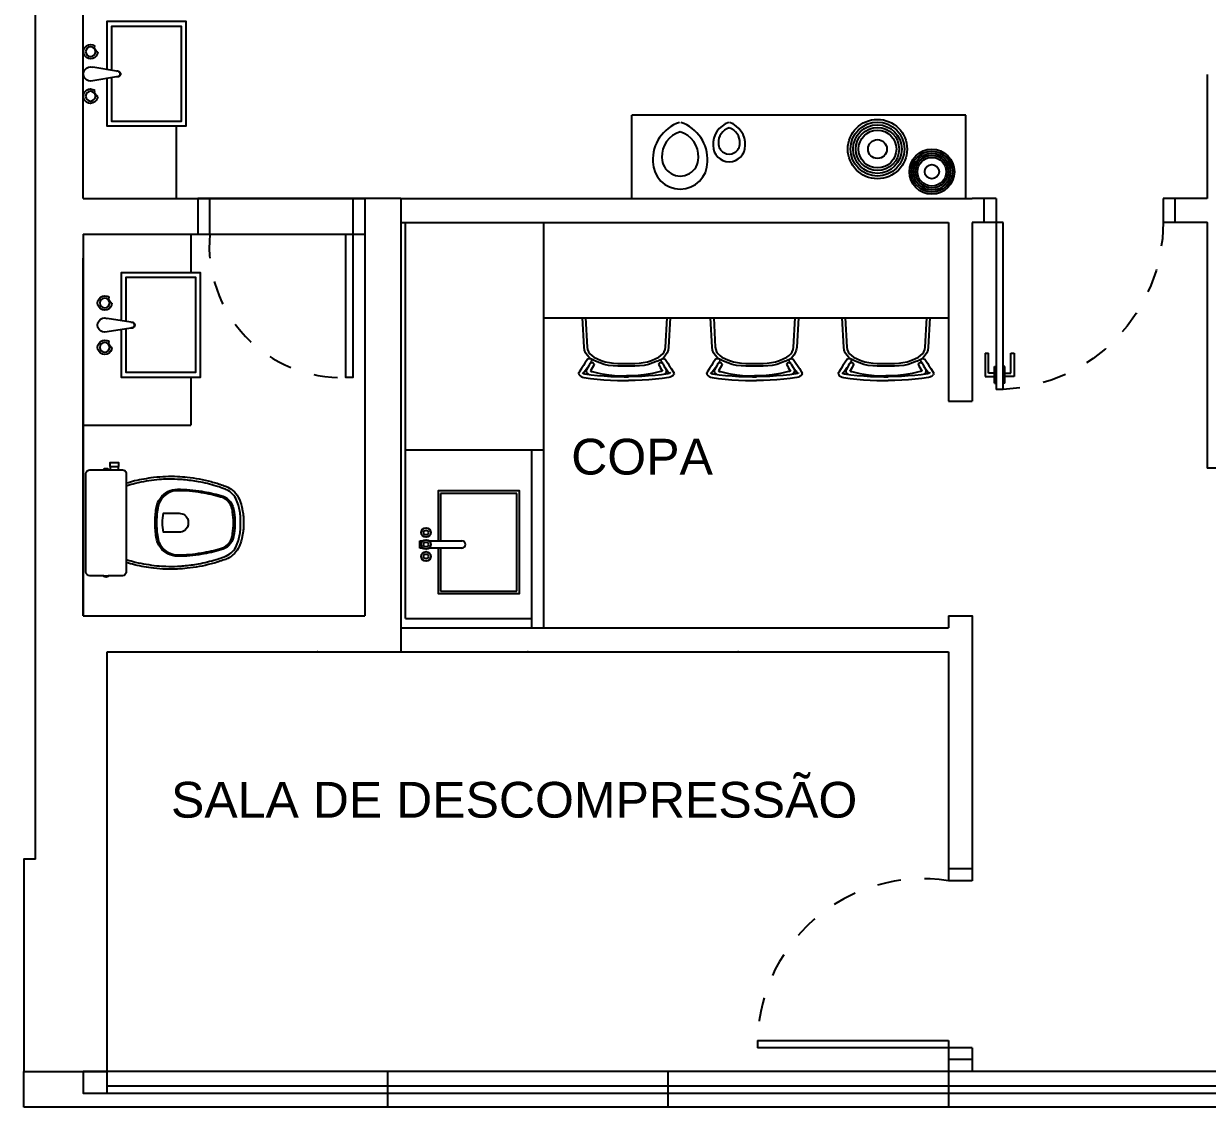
# Model space of a CAD drawing. Header units: millimetres. Extents: x 7034 to 7235, y -465 to -380.
# Drawn here: x 7149.84 to 7154.8, y -412.863 to -408.32 of the extents above; entities that cross this region are included whole.
import ezdxf

# ---------------------------------------------------------------- set-up
doc = ezdxf.new("R2010")
doc.units = ezdxf.units.MM
doc.header["$LTSCALE"] = 0.005
doc.linetypes.add('CONTINUO', pattern=[0])
doc.linetypes.add('DASHED', pattern=[19.05, 12.7, -6.35])
doc.layers.get('0').update_dxf_attribs({"linetype": 'CONTINUO'})
for name, color, linetype in [('- COTAS', 12, 'Continuous'), ('0-TOMADAS', 12, 'Continuous'), ('252', 252, 'Continuous'), ('ARQ-PEITORIAL', 4, 'Continuous'), ('ARQ_ALVENARIA', 6, 'Continuous'), ('ARQ_ESQUADRIA', 5, 'Continuous'), ('ARQ_JANELAALTA', 150, 'DASHED'), ('ARQ_MOBILIARIO 1', 8, 'Continuous'), ('ARQ_MOBILIARIO 2', 252, 'Continuous'), ('ARQ_SOLEIRA', 250, 'CONTINUO'), ('ARQ_TXT_AMBIENTE', 3, 'Continuous'), ('JANELA', 10, 'Continuous'), ('NN_PISO', 8, 'Continuous')]:
    doc.layers.add(name, color=color, linetype=linetype)
doc.styles.get("Standard").update_dxf_attribs({"font": 'arial.ttf'})
pattern_1 = [(0, (20.895, 0), (0, 6.985), [5.08, -1.905]), (90, (20.895, 0), (-6.985, 4e-16), [5.08, -1.905])]

# ---------------------------------------------------------------- blocks, each defined once
blk = doc.blocks.new('cbtorb2')
at = {"layer": '252'}
for p, q in [((-0.01, -0.0904), (-0.0237, -0.0081)), ((0.01, -0.0904), (0.0237, -0.0081)), ((-0.0088, -0.0975), (-0.01, -0.0904)), ((0.0088, -0.0975), (0.01, -0.0904))]:
    blk.add_line(p, q, dxfattribs=at)
for centre in [(-0.0774, 0), (0.0774, 0)]:
    blk.add_circle(centre, 0.017, dxfattribs=at)
for centre, radius, start, end in [((-0.0774, 0), 0.025, 341.1513, 198.8487), ((0, 0), 0.025, 341.1513, 198.8487), ((0.0774, 0), 0.025, 341.1513, 198.8487), ((-0.0774, 0), 0.025, 198.8487, 216.2316), ((-0.0927, -0.0318), 0.0177, 22.7472, 105.6562), ((-0.0774, 0), 0.025, 272.1718, 341.1513), ((0.0774, 0), 0.025, 198.8487, 216.2316), ((0.062, -0.0318), 0.0177, 22.7472, 105.6562), ((0.0774, 0), 0.025, 272.1718, 341.1513), ((0, -0.0938), 0.0106, 161.2845, 18.7155), ((0, -0.0922), 0.0103, 210.8046, 329.1954)]:
    blk.add_arc(centre, radius, start, end, dxfattribs=at)
blk = doc.blocks.new('Baci01p')
for points in [[(0.17, 0), (0.17, 0.205, 0.059373), (0.1695, 0.2098, 0.333509), (0.154, 0.222), (0.1355, 0.222), (0.1045, 0.222), (0.094, 0.222), (0.094, 0.2248, 0.252251), (0.0939, 0.2251, 0.160103), (0.085, 0.228, 0.160103), (0.0761, 0.2251, 0.252251), (0.076, 0.2248), (0.076, 0.222), (0.017, 0.222, 0.327853), (0.0003, 0.2069, 0.087637), (0, 0.2038), (0, 0), (0, -0.2038, 0.087637), (0.0003, -0.2069, 0.327853), (0.017, -0.222), (0.076, -0.222), (0.076, -0.2248, 0.252251), (0.0761, -0.2251, 0.160103), (0.085, -0.228, 0.160103), (0.0939, -0.2251, 0.252251), (0.094, -0.2248), (0.094, -0.222), (0.1045, -0.222), (0.1045, -0.236), (0.102, -0.236), (0.102, -0.252), (0.12, -0.252), (0.138, -0.252), (0.138, -0.236), (0.1355, -0.236), (0.1355, -0.222), (0.154, -0.222, 0.333509), (0.1695, -0.2098, 0.059373), (0.17, -0.205)], [(0.291, 0, 0.041331), (0.2956, -0.0608, 0.129345), (0.3127, -0.1036, 0.234638), (0.385, -0.1405, 0.044666), (0.486, -0.1319, 0.031515), (0.5665, -0.1138, 0.151063), (0.5993, -0.0952, 0.148094), (0.6192, -0.0588, 0.031073), (0.6214, -0.0451, 0.035055), (0.6255, 0, 0.035055), (0.6214, 0.0451, 0.031073), (0.6192, 0.0588, 0.148094), (0.5993, 0.0952, 0.151063), (0.5665, 0.1138, 0.031515), (0.486, 0.1319, 0.044666), (0.385, 0.1405, 0.234638), (0.3127, 0.1036, 0.129345), (0.2956, 0.0608, 0.041331)], [(0.297, 0, -0.041434), (0.3015, 0.06, -0.129651), (0.3175, 0.1, -0.234583), (0.385, 0.1345, -0.044678), (0.485, 0.126, -0.031614), (0.565, 0.108, -0.152477), (0.595, 0.091, -0.148725), (0.6134, 0.0575, -0.031624), (0.6155, 0.0444, -0.035113), (0.6195, 0, -0.035113), (0.6155, -0.0444, -0.031624), (0.6134, -0.0575, -0.148725), (0.595, -0.091, -0.152477), (0.565, -0.108, -0.031614), (0.485, -0.126, -0.044678), (0.385, -0.1345, -0.234583), (0.3175, -0.1, -0.129651), (0.3015, -0.06, -0.041434)], [(0.391, -0.04, 0.164444), (0.415, -0.032, 0.245936), (0.43, 0, 0.245936), (0.415, 0.032, 0.164444), (0.391, 0.04), (0.326, 0.04, 0.108885), (0.326, -0.04)]]:
    blk.add_lwpolyline(points, format="xyb", close=True)
for points in [[(0.076, 0.222), (0.094, 0.222)], [(0.093, 0.2245), (0.085, 0.2245), (0.077, 0.2245)], [(0.076, -0.222), (0.094, -0.222)], [(0.093, -0.2245), (0.085, -0.2245), (0.077, -0.2245)], [(0.1045, -0.222), (0.1355, -0.222)], [(0.1045, -0.236), (0.12, -0.236), (0.1355, -0.236)]]:
    blk.add_lwpolyline(points)
for points in [[(0.17, -0.167, -0.003882), (0.205, -0.1765, 0.024258), (0.285, -0.1905, 0.02486), (0.335, -0.1945, 0.033324), (0.385, -0.194, 0.02486), (0.425, -0.191, 0.012268), (0.475, -0.184, 0.015806), (0.525, -0.1725, 0.026699), (0.575, -0.157, 0.021919), (0.595, -0.1495, 0.174675), (0.6435, -0.1, 0.045452), (0.653, -0.07, 0.022856), (0.6562, -0.0571, 0.041289), (0.6602, -0.0304, 0.052091), (0.6606, -0.0228, 0.04333), (0.661, 0, 0.04333), (0.6606, 0.0228, 0.052091), (0.6602, 0.0304, 0.041289), (0.6562, 0.0571, 0.022856), (0.653, 0.07, 0.045452), (0.6435, 0.1, 0.174675), (0.595, 0.1495, 0.021919), (0.575, 0.157, 0.026699), (0.525, 0.1725, 0.015806), (0.475, 0.184, 0.012268), (0.425, 0.191, 0.02486), (0.385, 0.194, 0.033324), (0.335, 0.1945, 0.02486), (0.285, 0.1905, 0.024258), (0.205, 0.1765, -0.003882), (0.17, 0.167)], [(0.1731, 0.1554, 0.003849), (0.2079, 0.1649, -0.027799), (0.2984, 0.18, -0.018883), (0.3355, 0.1825, -0.033646), (0.3844, 0.182, -0.016781), (0.4106, 0.1805, -0.015438), (0.4729, 0.1722, -0.023716), (0.5465, 0.154, -0.013571), (0.5711, 0.1457, -0.02186), (0.59, 0.1386, -0.173345), (0.6325, 0.0952, -0.045814), (0.6414, 0.067, -0.024058), (0.6444, 0.0546, -0.042614), (0.6482, 0.029, -0.066108), (0.6485, 0.0226, -0.047154), (0.649, 0, -0.047154), (0.6485, -0.0226, -0.066108), (0.6482, -0.029, -0.042614), (0.6444, -0.0546, -0.024058), (0.6414, -0.067, -0.045814), (0.6325, -0.0952, -0.173345), (0.59, -0.1386, -0.02186), (0.5711, -0.1457, -0.013571), (0.5465, -0.154, -0.023716), (0.4729, -0.1722, -0.015438), (0.4106, -0.1805, -0.016781), (0.3844, -0.182, -0.033646), (0.3355, -0.1825, -0.018883), (0.2984, -0.18, -0.027799), (0.2079, -0.1649, 0.003849), (0.1731, -0.1554)]]:
    blk.add_lwpolyline(points, format="xyb")
blk = doc.blocks.new('A$C133811AD')
at = {"layer": 'ARQ_ESQUADRIA'}
for p, q in [((0.7313, 1.4007), (0.7013, 1.4007)), ((0.7013, 0.7007), (0.7013, 1.4007)), ((0.7313, 1.4007), (0.7313, 0.7007)), ((0.6553, 1.3467), (0.6943, 1.3467)), ((0.6553, 1.2487), (0.6553, 1.3467)), ((0.6943, 1.3747), (0.6943, 1.3047)), ((0.6943, 1.3747), (0.7013, 1.3747)), ((0.7383, 1.3747), (0.7313, 1.3747)), ((0.7383, 1.3747), (0.7383, 1.3047)), ((0.7773, 1.3467), (0.7383, 1.3467)), ((0.7773, 1.2487), (0.7773, 1.3467)), ((0.6943, 1.3327), (0.6693, 1.3327)), ((0.6693, 1.3327), (0.6693, 1.2627)), ((0.6943, 1.3047), (0.7013, 1.3047)), ((0.7383, 1.3047), (0.7313, 1.3047)), ((0.7383, 1.3327), (0.7633, 1.3327)), ((0.7633, 1.3327), (0.7633, 1.2627)), ((0.6553, 1.2487), (0.6693, 1.2487)), ((0.6693, 1.2627), (0.6693, 1.2627)), ((0.6693, 1.2627), (0.6693, 1.2487)), ((0.7633, 1.2627), (0.7633, 1.2487)), ((0.7633, 1.2627), (0.7633, 1.2627)), ((0.7633, 1.2487), (0.7773, 1.2487)), ((0.7013, 0.7007), (0.6513, 0.7007)), ((0.7013, 0.6007), (0.7013, 0.7007)), ((0.7313, 0.7007), (0.7013, 0.7007)), ((1.4013, 0.6007), (1.4013, 0.7007)), ((1.4513, 0.7007), (1.4013, 0.7007)), ((0.7013, 0.6007), (0.6513, 0.6007)), ((1.4513, 0.6007), (1.4013, 0.6007))]:
    blk.add_line(p, q, dxfattribs=at)
at = {"layer": 'ARQ_JANELAALTA'}
blk.add_arc((0.7007, 0.7007), 0.7007, 0, 87.4911, dxfattribs=at)

msp = doc.modelspace()

# ---------------------------------------------------------------- hatches: boundary and pattern name
at = {"layer": '0-TOMADAS'}
h = msp.add_hatch(dxfattribs=at)
h.set_pattern_fill('ANGLE', color=256)
h.set_pattern_definition(pattern_1)
h.paths.add_polyline_path([(7152.0082, -409.3417, 0.57735), (7151.992, -409.3136), (7151.8472, -409.3136, 0.57735), (7151.831, -409.3417), (7151.8418, -409.3604), (7151.9974, -409.3604)])
h = msp.add_hatch(dxfattribs=at)
h.set_pattern_fill('ANGLE', color=256)
h.set_pattern_definition(pattern_1)
h.paths.add_polyline_path([(7151.6191, -409.5724, 0.57735), (7151.5924, -409.5879), (7151.5924, -409.7258, 0.57735), (7151.6191, -409.7413), (7151.7386, -409.6723, 0.57735), (7151.7386, -409.6414)])

# ---------------------------------------------------------------- linework, layer by layer
at = {"layer": '252'}
for points in [[(7150.1897, -408.5125), (7150.1897, -408.3101), (7150.5197, -408.3101), (7150.5197, -408.7501), (7150.1897, -408.7501), (7150.1897, -408.5494)], [(7150.2097, -408.5158), (7150.2097, -408.3301), (7150.4997, -408.3301), (7150.4997, -408.7301), (7150.2097, -408.7301), (7150.2097, -408.5461)], [(7150.2496, -409.5656), (7150.2496, -409.3632), (7150.5796, -409.3632), (7150.5796, -409.8032), (7150.2496, -409.8032), (7150.2496, -409.6025)], [(7150.2696, -409.5689), (7150.2696, -409.3832), (7150.5596, -409.3832), (7150.5596, -409.7832), (7150.2696, -409.7832), (7150.2696, -409.5992)]]:
    msp.add_lwpolyline(points, dxfattribs=at)
for centre, radius in [((7153.4173, -408.8458), 0.1244), ((7153.4173, -408.8458), 0.1131), ((7153.4173, -408.8458), 0.1018), ((7153.4173, -408.8458), 0.0905), ((7153.4173, -408.8458), 0.0792), ((7153.4173, -408.8458), 0.0396), ((7153.6453, -408.9407), 0.0944), ((7153.6453, -408.9407), 0.0859), ((7153.6453, -408.9407), 0.0773), ((7153.6453, -408.9407), 0.0687), ((7153.6453, -408.9407), 0.0601), ((7153.6453, -408.9407), 0.03)]:
    msp.add_circle(centre, radius, dxfattribs=at)
for centre, radius, start, end in [((7152.6414, -408.8904), 0.1654, 108.9896, 182.9154), ((7152.5399, -408.8904), 0.1654, 357.0846, 71.0104), ((7152.8258, -408.8265), 0.0977, 108.9896, 182.9154), ((7152.7658, -408.8265), 0.0977, 357.0846, 71.0104), ((7152.6208, -408.876), 0.1066, 106.4223, 183.0125), ((7152.5605, -408.876), 0.1066, 356.9875, 73.5777), ((7152.8136, -408.8179), 0.063, 106.4223, 183.0125), ((7152.778, -408.8179), 0.063, 356.9875, 73.5777), ((7152.7958, -408.8314), 0.0676, 180, 0), ((7152.7958, -408.8218), 0.0451, 179.297, 0.703), ((7152.5907, -408.8989), 0.1145, 180, 0), ((7152.5907, -408.8825), 0.0763, 179.297, 0.703)]:
    msp.add_arc(centre, radius, start, end, dxfattribs=at)
at = {"layer": 'ARQ-PEITORIAL'}
for p, q in [((7154.7996, -408.5332), (7154.7996, -409.0532)), ((7151.4196, -409.0532), (7153.8146, -409.0532)), ((7154.7996, -409.0532), (7154.6646, -409.0532)), ((7151.4196, -409.1532), (7153.7146, -409.1532)), ((7151.4396, -409.1532), (7151.9982, -409.1532)), ((7153.7146, -409.1532), (7153.7146, -409.9032)), ((7153.8146, -409.1532), (7153.8146, -409.9032)), ((7153.8646, -409.1532), (7153.8146, -409.1532)), ((7154.7996, -409.1532), (7154.7996, -410.1832)), ((7153.7146, -409.9032), (7153.8146, -409.9032)), ((7154.8996, -410.1832), (7154.7996, -410.1832)), ((7153.7146, -410.8032), (7153.7146, -410.8532)), ((7151.4196, -410.8532), (7153.7146, -410.8532)), ((7151.4196, -410.9532), (7153.7146, -410.9532)), ((7153.7146, -410.9532), (7153.7146, -411.8632)), ((7153.8146, -411.8632), (7153.7146, -411.8632)), ((7153.8146, -412.6632), (7153.7146, -412.6632)), ((7153.7146, -412.6632), (7153.7146, -412.7132)), ((7153.8146, -412.6632), (7153.8146, -412.7132))]:
    msp.add_line(p, q, dxfattribs=at)
for points in [[(7153.8646, -409.0532), (7153.8146, -409.0532)], [(7153.8646, -409.1532), (7153.8646, -409.0532)], [(7154.6646, -409.1532), (7154.6646, -409.0532)], [(7154.7996, -409.1532), (7154.7996, -409.1532), (7154.6646, -409.1532)], [(7153.7146, -410.8032), (7153.8146, -410.8032), (7153.8146, -411.0032), (7153.8146, -411.8632)]]:
    msp.add_lwpolyline(points, dxfattribs=at)
at = {"layer": 'ARQ_ALVENARIA'}
for p, q in [((7149.8896, -411.8232), (7149.8896, -406.2632)), ((7150.0896, -409.0532), (7150.0896, -408.0632)), ((7150.0896, -409.0532), (7150.5696, -409.0532)), ((7150.0896, -409.0532), (7150.5696, -409.0532)), ((7150.5696, -409.0532), (7150.5696, -409.2032)), ((7151.2696, -409.0532), (7151.2696, -410.8032)), ((7151.4196, -409.0532), (7151.2696, -409.0532)), ((7151.4196, -409.0532), (7151.2696, -409.0532)), ((7151.4196, -409.0532), (7151.4196, -410.9532)), ((7150.0896, -409.2032), (7150.0896, -410.8032)), ((7150.0896, -409.2032), (7150.5696, -409.2032)), ((7150.0896, -410.8032), (7150.0896, -409.3032)), ((7150.0896, -410.8032), (7151.2696, -410.8032)), ((7150.1896, -410.9532), (7151.4196, -410.9532))]:
    msp.add_line(p, q, dxfattribs=at)
msp.add_lwpolyline([(7149.8896, -411.8232), (7149.8396, -411.8232), (7149.8396, -412.7132), (7150.1896, -412.7132), (7150.1896, -411.8232), (7150.1896, -410.9532)], dxfattribs=at)
at = {"layer": 'ARQ_ESQUADRIA'}
for p, q in [((7150.5696, -409.0532), (7150.6196, -409.0532)), ((7151.2196, -409.0532), (7151.2196, -409.2032)), ((7151.2196, -409.0532), (7151.2696, -409.0532)), ((7150.5696, -409.2032), (7150.6196, -409.2032)), ((7151.2196, -409.2032), (7151.2696, -409.2032)), ((7153.7146, -411.8632), (7153.7146, -411.9132)), ((7153.8146, -411.8632), (7153.8146, -411.9132)), ((7153.8146, -411.9132), (7153.7146, -411.9132)), ((7152.9146, -412.5832), (7152.9146, -412.6132)), ((7152.9146, -412.5832), (7153.7146, -412.5832)), ((7153.7146, -412.6132), (7152.9146, -412.6132)), ((7153.7146, -412.5832), (7153.7146, -412.6132)), ((7153.8146, -412.6132), (7153.7146, -412.6132)), ((7153.7146, -412.6132), (7153.7146, -412.6632)), ((7153.8146, -412.6132), (7153.8146, -412.6632)), ((7151.3646, -412.7132), (7151.3646, -412.8632)), ((7152.5396, -412.7132), (7152.5396, -412.8632)), ((7153.7146, -412.7132), (7153.7146, -412.8632)), ((7150.1896, -412.7732), (7155.0146, -412.7732)), ((7150.1896, -412.8032), (7155.0146, -412.8032))]:
    msp.add_line(p, q, dxfattribs=at)
for points in [[(7150.6196, -409.2032), (7150.6196, -409.0532)], [(7151.2196, -409.2032), (7151.2196, -409.8032), (7151.1896, -409.8032), (7151.1896, -409.2032), (7151.2196, -409.2032)]]:
    msp.add_lwpolyline(points, dxfattribs=at)
msp.add_lwpolyline([(7150.0896, -412.7132), (7150.0896, -412.8032), (7150.1896, -412.8032), (7150.1896, -412.7132)], close=True, dxfattribs=at)
at = {"layer": 'ARQ_JANELAALTA'}
for centre, radius, start, end in [((7151.1696, -409.2514), 0.5521, 174.9889, 272.0735), ((7153.6077, -412.5982), 0.6933, 81.1321, 181.2398)]:
    msp.add_arc(centre, radius, start, end, dxfattribs=at)
at = {"layer": 'ARQ_MOBILIARIO 1', "linetype": 'Continuous'}
for p, q in [((7153.7875, -408.7032), (7152.3875, -408.7032)), ((7150.4797, -409.0532), (7150.4797, -408.7501)), ((7151.4396, -410.8132), (7151.4396, -409.1532)), ((7152.0196, -410.8532), (7152.0196, -409.1532)), ((7150.5396, -409.2032), (7150.5396, -409.3632)), ((7152.0196, -409.5532), (7153.7146, -409.5532)), ((7150.5396, -409.8032), (7150.5396, -410.0032)), ((7150.0896, -410.0032), (7150.5396, -410.0032)), ((7151.4396, -410.1065), (7152.0196, -410.1065)), ((7151.9696, -410.8532), (7151.9696, -410.1065))]:
    msp.add_line(p, q, dxfattribs=at)
for points in [[(7152.3875, -409.0532), (7152.3875, -408.7032)], [(7153.7875, -409.0532), (7153.7875, -408.7032)], [(7151.4396, -410.8132), (7151.9696, -410.8132)]]:
    msp.add_lwpolyline(points, dxfattribs=at)
at = {"layer": 'ARQ_MOBILIARIO 2'}
for p, q in [((7151.2696, -409.0532), (7150.5696, -409.0532)), ((7152.1879, -409.677), (7152.1811, -409.5532)), ((7152.1944, -409.5532), (7152.2012, -409.6764)), ((7152.529, -409.6764), (7152.5357, -409.5532)), ((7152.549, -409.5532), (7152.5422, -409.677)), ((7152.7247, -409.677), (7152.7179, -409.5532)), ((7152.7312, -409.5532), (7152.7379, -409.6764)), ((7153.0657, -409.6764), (7153.0725, -409.5532)), ((7153.0858, -409.5532), (7153.079, -409.677)), ((7153.2758, -409.677), (7153.269, -409.5532)), ((7153.2823, -409.5532), (7153.2891, -409.6764)), ((7153.6168, -409.6764), (7153.6236, -409.5532)), ((7153.6369, -409.5532), (7153.6301, -409.677)), ((7152.1898, -409.6887), (7152.1879, -409.677)), ((7152.1941, -409.6998), (7152.1898, -409.6887)), ((7152.2012, -409.6764), (7152.2028, -409.6863)), ((7152.2028, -409.6863), (7152.2066, -409.6958)), ((7152.2066, -409.6958), (7152.2124, -409.7045)), ((7152.5177, -409.7045), (7152.5235, -409.6958)), ((7152.5235, -409.6958), (7152.5273, -409.6863)), ((7152.5273, -409.6863), (7152.529, -409.6764)), ((7152.5403, -409.6887), (7152.5361, -409.6998)), ((7152.5422, -409.677), (7152.5403, -409.6887)), ((7152.7266, -409.6887), (7152.7247, -409.677)), ((7152.7308, -409.6998), (7152.7266, -409.6887)), ((7152.7379, -409.6764), (7152.7396, -409.6863)), ((7152.7396, -409.6863), (7152.7434, -409.6958)), ((7152.7434, -409.6958), (7152.7492, -409.7045)), ((7153.0545, -409.7045), (7153.0603, -409.6958)), ((7153.0603, -409.6958), (7153.0641, -409.6863)), ((7153.0641, -409.6863), (7153.0657, -409.6764)), ((7153.0771, -409.6887), (7153.0728, -409.6998)), ((7153.079, -409.677), (7153.0771, -409.6887)), ((7153.2777, -409.6887), (7153.2758, -409.677)), ((7153.282, -409.6998), (7153.2777, -409.6887)), ((7153.2891, -409.6764), (7153.2907, -409.6863)), ((7153.2907, -409.6863), (7153.2945, -409.6958)), ((7153.2945, -409.6958), (7153.3003, -409.7045)), ((7153.6056, -409.7045), (7153.6114, -409.6958)), ((7153.6114, -409.6958), (7153.6152, -409.6863)), ((7153.6152, -409.6863), (7153.6168, -409.6764)), ((7153.6282, -409.6887), (7153.6239, -409.6998)), ((7153.6301, -409.677), (7153.6282, -409.6887)), ((7152.1913, -409.7436), (7152.185, -409.7535)), ((7152.2039, -409.725), (7152.1913, -409.7436)), ((7152.2006, -409.7101), (7152.1941, -409.6998)), ((7152.2092, -409.7191), (7152.2006, -409.7101)), ((7152.2039, -409.725), (7152.2133, -409.7233)), ((7152.2193, -409.727), (7152.2092, -409.7191)), ((7152.2111, -409.7474), (7152.2136, -409.7433)), ((7152.2124, -409.7045), (7152.22, -409.7119)), ((7152.2133, -409.7233), (7152.2201, -409.7293)), ((7152.2136, -409.7433), (7152.2236, -409.7393)), ((7152.2144, -409.7422), (7152.2183, -409.7377)), ((7152.2201, -409.7293), (7152.2183, -409.7377)), ((7152.236, -409.7354), (7152.2193, -409.727)), ((7152.22, -409.7119), (7152.2289, -409.7182)), ((7152.2236, -409.7393), (7152.2301, -409.7471)), ((7152.2289, -409.7182), (7152.2442, -409.7258)), ((7152.2535, -409.7427), (7152.236, -409.7354)), ((7152.2442, -409.7258), (7152.2602, -409.7322)), ((7152.2717, -409.7485), (7152.2535, -409.7427)), ((7152.2602, -409.7322), (7152.2769, -409.7373)), ((7152.2769, -409.7373), (7152.2939, -409.741)), ((7152.2939, -409.741), (7152.3113, -409.7433)), ((7152.3113, -409.7433), (7152.3289, -409.7443)), ((7152.3289, -409.7443), (7152.4013, -409.7443)), ((7152.4013, -409.7443), (7152.4188, -409.7433)), ((7152.4188, -409.7433), (7152.4362, -409.741)), ((7152.4362, -409.741), (7152.4533, -409.7373)), ((7152.4533, -409.7373), (7152.4699, -409.7322)), ((7152.4767, -409.7427), (7152.4585, -409.7485)), ((7152.4699, -409.7322), (7152.486, -409.7258)), ((7152.4941, -409.7354), (7152.4767, -409.7427)), ((7152.486, -409.7258), (7152.5013, -409.7182)), ((7152.4941, -409.7354), (7152.5201, -409.7231)), ((7152.5, -409.7471), (7152.5066, -409.7393)), ((7152.5013, -409.7182), (7152.5102, -409.7119)), ((7152.5066, -409.7393), (7152.5165, -409.7433)), ((7152.5102, -409.7119), (7152.5177, -409.7045)), ((7152.5112, -409.7296), (7152.5186, -409.7244)), ((7152.5119, -409.7379), (7152.5112, -409.7296)), ((7152.5157, -409.7422), (7152.5119, -409.7379)), ((7152.519, -409.7474), (7152.5165, -409.7433)), ((7152.5186, -409.7244), (7152.5276, -409.727)), ((7152.5295, -409.7101), (7152.5201, -409.7231)), ((7152.5276, -409.727), (7152.5389, -409.7436)), ((7152.5361, -409.6998), (7152.5295, -409.7101)), ((7152.5389, -409.7436), (7152.5451, -409.7535)), ((7152.728, -409.7436), (7152.7218, -409.7535)), ((7152.7406, -409.725), (7152.728, -409.7436)), ((7152.7374, -409.7101), (7152.7308, -409.6998)), ((7152.7459, -409.7191), (7152.7374, -409.7101)), ((7152.7406, -409.725), (7152.75, -409.7233)), ((7152.7561, -409.727), (7152.7459, -409.7191)), ((7152.7479, -409.7474), (7152.7504, -409.7433)), ((7152.7492, -409.7045), (7152.7567, -409.7119)), ((7152.75, -409.7233), (7152.7568, -409.7293)), ((7152.7504, -409.7433), (7152.7603, -409.7393)), ((7152.7512, -409.7422), (7152.755, -409.7377)), ((7152.7568, -409.7293), (7152.755, -409.7377)), ((7152.7728, -409.7354), (7152.7561, -409.727)), ((7152.7567, -409.7119), (7152.7656, -409.7182)), ((7152.7603, -409.7393), (7152.7669, -409.7471)), ((7152.7656, -409.7182), (7152.7809, -409.7258)), ((7152.7903, -409.7427), (7152.7728, -409.7354)), ((7152.7809, -409.7258), (7152.797, -409.7322)), ((7152.8084, -409.7485), (7152.7903, -409.7427)), ((7152.797, -409.7322), (7152.8136, -409.7373)), ((7152.8136, -409.7373), (7152.8307, -409.741)), ((7152.8307, -409.741), (7152.8481, -409.7433)), ((7152.8481, -409.7433), (7152.8656, -409.7443)), ((7152.8656, -409.7443), (7152.938, -409.7443)), ((7152.938, -409.7443), (7152.9556, -409.7433)), ((7152.9556, -409.7433), (7152.973, -409.741)), ((7152.973, -409.741), (7152.99, -409.7373)), ((7152.99, -409.7373), (7153.0067, -409.7322)), ((7153.0134, -409.7427), (7152.9952, -409.7485)), ((7153.0067, -409.7322), (7153.0227, -409.7258)), ((7153.0309, -409.7354), (7153.0134, -409.7427)), ((7153.0227, -409.7258), (7153.038, -409.7182)), ((7153.0309, -409.7354), (7153.0568, -409.7231)), ((7153.0368, -409.7471), (7153.0433, -409.7393)), ((7153.038, -409.7182), (7153.0469, -409.7119)), ((7153.0433, -409.7393), (7153.0533, -409.7433)), ((7153.0469, -409.7119), (7153.0545, -409.7045)), ((7153.048, -409.7296), (7153.0554, -409.7244)), ((7153.0487, -409.7379), (7153.048, -409.7296)), ((7153.0525, -409.7422), (7153.0487, -409.7379)), ((7153.0558, -409.7474), (7153.0533, -409.7433)), ((7153.0554, -409.7244), (7153.0644, -409.727)), ((7153.0663, -409.7101), (7153.0568, -409.7231)), ((7153.0644, -409.727), (7153.0756, -409.7436)), ((7153.0728, -409.6998), (7153.0663, -409.7101)), ((7153.0756, -409.7436), (7153.0819, -409.7535)), ((7153.2791, -409.7436), (7153.2729, -409.7535)), ((7153.2917, -409.725), (7153.2791, -409.7436)), ((7153.2885, -409.7101), (7153.282, -409.6998)), ((7153.2971, -409.7191), (7153.2885, -409.7101)), ((7153.2917, -409.725), (7153.3011, -409.7233)), ((7153.3072, -409.727), (7153.2971, -409.7191)), ((7153.299, -409.7474), (7153.3015, -409.7433)), ((7153.3003, -409.7045), (7153.3079, -409.7119)), ((7153.3011, -409.7233), (7153.308, -409.7293)), ((7153.3015, -409.7433), (7153.3114, -409.7393)), ((7153.3023, -409.7422), (7153.3062, -409.7377)), ((7153.308, -409.7293), (7153.3062, -409.7377)), ((7153.3239, -409.7354), (7153.3072, -409.727)), ((7153.3079, -409.7119), (7153.3167, -409.7182)), ((7153.3114, -409.7393), (7153.318, -409.7471)), ((7153.3167, -409.7182), (7153.3321, -409.7258)), ((7153.3414, -409.7427), (7153.3239, -409.7354)), ((7153.3321, -409.7258), (7153.3481, -409.7322)), ((7153.3596, -409.7485), (7153.3414, -409.7427)), ((7153.3481, -409.7322), (7153.3647, -409.7373)), ((7153.3647, -409.7373), (7153.3818, -409.741)), ((7153.3818, -409.741), (7153.3992, -409.7433)), ((7153.3992, -409.7433), (7153.4167, -409.7443)), ((7153.4167, -409.7443), (7153.4892, -409.7443)), ((7153.4892, -409.7443), (7153.5067, -409.7433)), ((7153.5067, -409.7433), (7153.5241, -409.741)), ((7153.5241, -409.741), (7153.5412, -409.7373)), ((7153.5412, -409.7373), (7153.5578, -409.7322)), ((7153.5645, -409.7427), (7153.5463, -409.7485)), ((7153.5578, -409.7322), (7153.5738, -409.7258)), ((7153.582, -409.7354), (7153.5645, -409.7427)), ((7153.5738, -409.7258), (7153.5892, -409.7182)), ((7153.582, -409.7354), (7153.608, -409.7231)), ((7153.5879, -409.7471), (7153.5945, -409.7393)), ((7153.5892, -409.7182), (7153.598, -409.7119)), ((7153.5945, -409.7393), (7153.6044, -409.7433)), ((7153.598, -409.7119), (7153.6056, -409.7045)), ((7153.5991, -409.7296), (7153.6065, -409.7244)), ((7153.5998, -409.7379), (7153.5991, -409.7296)), ((7153.6036, -409.7422), (7153.5998, -409.7379)), ((7153.6069, -409.7474), (7153.6044, -409.7433)), ((7153.6065, -409.7244), (7153.6155, -409.727)), ((7153.6174, -409.7101), (7153.608, -409.7231)), ((7153.6155, -409.727), (7153.6268, -409.7436)), ((7153.6239, -409.6998), (7153.6174, -409.7101)), ((7153.6268, -409.7436), (7153.633, -409.7535)), ((7152.1651, -409.787), (7152.1657, -409.7842)), ((7152.1651, -409.787), (7152.1659, -409.79)), ((7152.1665, -409.7817), (7152.1657, -409.7842)), ((7152.1659, -409.79), (7152.167, -409.793)), ((7152.1665, -409.7817), (7152.1674, -409.7806)), ((7152.167, -409.793), (7152.1709, -409.7971)), ((7152.1767, -409.7663), (7152.1674, -409.7806)), ((7152.185, -409.7535), (7152.1767, -409.7663)), ((7152.1803, -409.7831), (7152.1824, -409.7851)), ((7152.1824, -409.7851), (7152.184, -409.7861)), ((7152.184, -409.7861), (7152.1872, -409.7872)), ((7152.1923, -409.7752), (7152.1841, -409.7861)), ((7152.1872, -409.7872), (7152.1911, -409.7884)), ((7152.1911, -409.7884), (7152.2173, -409.7917)), ((7152.2016, -409.7632), (7152.1923, -409.7752)), ((7152.1977, -409.7715), (7152.1967, -409.7768)), ((7152.1975, -409.7795), (7152.1967, -409.7768)), ((7152.1975, -409.7795), (7152.1984, -409.7822)), ((7152.2032, -409.7617), (7152.1977, -409.7715)), ((7152.1984, -409.7822), (7152.2017, -409.7864)), ((7152.2044, -409.7597), (7152.2016, -409.7632)), ((7152.2017, -409.7864), (7152.2063, -409.7898)), ((7152.2074, -409.7543), (7152.2032, -409.7617)), ((7152.2063, -409.7898), (7152.2078, -409.7905)), ((7152.2107, -409.7481), (7152.2074, -409.7543)), ((7152.2111, -409.7474), (7152.2107, -409.7481)), ((7152.2137, -409.7735), (7152.2143, -409.7751)), ((7152.2143, -409.7751), (7152.2146, -409.7755)), ((7152.2146, -409.7755), (7152.2159, -409.7765)), ((7152.2191, -409.7688), (7152.215, -409.7758)), ((7152.2159, -409.7765), (7152.2186, -409.7777)), ((7152.2173, -409.7917), (7152.2445, -409.7946)), ((7152.2186, -409.7777), (7152.2224, -409.779)), ((7152.2233, -409.7612), (7152.2191, -409.7688)), ((7152.2224, -409.779), (7152.2559, -409.7866)), ((7152.2268, -409.7547), (7152.2233, -409.7612)), ((7152.2301, -409.7471), (7152.2268, -409.7547)), ((7152.2445, -409.7946), (7152.272, -409.797)), ((7152.2559, -409.7866), (7152.2913, -409.7925)), ((7152.2904, -409.7527), (7152.2717, -409.7485)), ((7152.3096, -409.7552), (7152.2904, -409.7527)), ((7152.2913, -409.7925), (7152.3279, -409.7959)), ((7152.3289, -409.7561), (7152.3096, -409.7552)), ((7152.4013, -409.7561), (7152.3289, -409.7561)), ((7152.4206, -409.7552), (7152.4013, -409.7561)), ((7152.4388, -409.7925), (7152.4023, -409.7959)), ((7152.4397, -409.7527), (7152.4206, -409.7552)), ((7152.4743, -409.7866), (7152.4388, -409.7925)), ((7152.4585, -409.7485), (7152.4397, -409.7527)), ((7152.4857, -409.7946), (7152.4581, -409.797)), ((7152.5077, -409.779), (7152.4743, -409.7866)), ((7152.5129, -409.7917), (7152.4857, -409.7946)), ((7152.5, -409.7471), (7152.5034, -409.7547)), ((7152.5034, -409.7547), (7152.5069, -409.7612)), ((7152.5069, -409.7612), (7152.5111, -409.7688)), ((7152.5115, -409.7777), (7152.5077, -409.779)), ((7152.5111, -409.7688), (7152.5152, -409.7758)), ((7152.5143, -409.7765), (7152.5115, -409.7777)), ((7152.539, -409.7884), (7152.5129, -409.7917)), ((7152.5155, -409.7755), (7152.5143, -409.7765)), ((7152.5159, -409.7751), (7152.5155, -409.7755)), ((7152.5164, -409.7735), (7152.5159, -409.7751)), ((7152.519, -409.7474), (7152.5195, -409.7481)), ((7152.5195, -409.7481), (7152.5228, -409.7543)), ((7152.5238, -409.7898), (7152.5224, -409.7905)), ((7152.5228, -409.7543), (7152.5269, -409.7617)), ((7152.5284, -409.7864), (7152.5238, -409.7898)), ((7152.5258, -409.7597), (7152.5286, -409.7632)), ((7152.5269, -409.7617), (7152.5324, -409.7715)), ((7152.5318, -409.7822), (7152.5284, -409.7864)), ((7152.5286, -409.7632), (7152.5378, -409.7752)), ((7152.5326, -409.7795), (7152.5318, -409.7822)), ((7152.5324, -409.7715), (7152.5334, -409.7768)), ((7152.5326, -409.7795), (7152.5334, -409.7768)), ((7152.5378, -409.7752), (7152.546, -409.7861)), ((7152.543, -409.7872), (7152.539, -409.7884)), ((7152.5461, -409.7861), (7152.543, -409.7872)), ((7152.5451, -409.7535), (7152.5534, -409.7663)), ((7152.5477, -409.7851), (7152.5461, -409.7861)), ((7152.5499, -409.7831), (7152.5477, -409.7851)), ((7152.5534, -409.7663), (7152.5627, -409.7806)), ((7152.5632, -409.793), (7152.5593, -409.7971)), ((7152.5636, -409.7817), (7152.5627, -409.7806)), ((7152.5632, -409.793), (7152.5641, -409.7903)), ((7152.5636, -409.7817), (7152.5644, -409.7842)), ((7152.5651, -409.787), (7152.5641, -409.7903)), ((7152.5651, -409.787), (7152.5644, -409.7842)), ((7152.7018, -409.787), (7152.7025, -409.7842)), ((7152.7018, -409.787), (7152.7027, -409.79)), ((7152.7033, -409.7817), (7152.7025, -409.7842)), ((7152.7027, -409.79), (7152.7037, -409.793)), ((7152.7033, -409.7817), (7152.7042, -409.7806)), ((7152.7037, -409.793), (7152.7076, -409.7971)), ((7152.7135, -409.7663), (7152.7042, -409.7806)), ((7152.7218, -409.7535), (7152.7135, -409.7663)), ((7152.717, -409.7831), (7152.7192, -409.7851)), ((7152.7192, -409.7851), (7152.7208, -409.7861)), ((7152.7208, -409.7861), (7152.7239, -409.7872)), ((7152.7291, -409.7752), (7152.7209, -409.7861)), ((7152.7239, -409.7872), (7152.7279, -409.7884)), ((7152.7279, -409.7884), (7152.754, -409.7917)), ((7152.7383, -409.7632), (7152.7291, -409.7752)), ((7152.7345, -409.7715), (7152.7335, -409.7768)), ((7152.7343, -409.7795), (7152.7335, -409.7768)), ((7152.7343, -409.7795), (7152.7351, -409.7822)), ((7152.74, -409.7617), (7152.7345, -409.7715)), ((7152.7351, -409.7822), (7152.7385, -409.7864)), ((7152.7411, -409.7597), (7152.7383, -409.7632)), ((7152.7385, -409.7864), (7152.7431, -409.7898)), ((7152.7441, -409.7543), (7152.74, -409.7617)), ((7152.7431, -409.7898), (7152.7445, -409.7905)), ((7152.7474, -409.7481), (7152.7441, -409.7543)), ((7152.7479, -409.7474), (7152.7474, -409.7481)), ((7152.7505, -409.7735), (7152.751, -409.7751)), ((7152.751, -409.7751), (7152.7514, -409.7755)), ((7152.7514, -409.7755), (7152.7526, -409.7765)), ((7152.7558, -409.7688), (7152.7517, -409.7758)), ((7152.7526, -409.7765), (7152.7554, -409.7777)), ((7152.754, -409.7917), (7152.7812, -409.7946)), ((7152.7554, -409.7777), (7152.7592, -409.779)), ((7152.76, -409.7612), (7152.7558, -409.7688)), ((7152.7592, -409.779), (7152.7926, -409.7866)), ((7152.7635, -409.7547), (7152.76, -409.7612)), ((7152.7669, -409.7471), (7152.7635, -409.7547)), ((7152.7812, -409.7946), (7152.8088, -409.797)), ((7152.7926, -409.7866), (7152.8281, -409.7925)), ((7152.8272, -409.7527), (7152.8084, -409.7485)), ((7152.8463, -409.7552), (7152.8272, -409.7527)), ((7152.8281, -409.7925), (7152.8646, -409.7959)), ((7152.8656, -409.7561), (7152.8463, -409.7552)), ((7152.938, -409.7561), (7152.8656, -409.7561)), ((7152.9573, -409.7552), (7152.938, -409.7561)), ((7152.9756, -409.7925), (7152.939, -409.7959)), ((7152.9765, -409.7527), (7152.9573, -409.7552)), ((7153.011, -409.7866), (7152.9756, -409.7925)), ((7152.9952, -409.7485), (7152.9765, -409.7527)), ((7153.0224, -409.7946), (7152.9949, -409.797)), ((7153.0445, -409.779), (7153.011, -409.7866)), ((7153.0496, -409.7917), (7153.0224, -409.7946)), ((7153.0368, -409.7471), (7153.0401, -409.7547)), ((7153.0401, -409.7547), (7153.0436, -409.7612)), ((7153.0436, -409.7612), (7153.0478, -409.7688)), ((7153.0483, -409.7777), (7153.0445, -409.779)), ((7153.0478, -409.7688), (7153.0519, -409.7758)), ((7153.051, -409.7765), (7153.0483, -409.7777)), ((7153.0758, -409.7884), (7153.0496, -409.7917)), ((7153.0523, -409.7755), (7153.051, -409.7765)), ((7153.0526, -409.7751), (7153.0523, -409.7755)), ((7153.0532, -409.7735), (7153.0526, -409.7751)), ((7153.0558, -409.7474), (7153.0562, -409.7481)), ((7153.0562, -409.7481), (7153.0595, -409.7543)), ((7153.0606, -409.7898), (7153.0591, -409.7905)), ((7153.0595, -409.7543), (7153.0637, -409.7617)), ((7153.0652, -409.7864), (7153.0606, -409.7898)), ((7153.0625, -409.7597), (7153.0653, -409.7632)), ((7153.0637, -409.7617), (7153.0692, -409.7715)), ((7153.0685, -409.7822), (7153.0652, -409.7864)), ((7153.0653, -409.7632), (7153.0746, -409.7752)), ((7153.0694, -409.7795), (7153.0685, -409.7822)), ((7153.0692, -409.7715), (7153.0702, -409.7768)), ((7153.0694, -409.7795), (7153.0702, -409.7768)), ((7153.0746, -409.7752), (7153.0828, -409.7861)), ((7153.0797, -409.7872), (7153.0758, -409.7884)), ((7153.0829, -409.7861), (7153.0797, -409.7872)), ((7153.0819, -409.7535), (7153.0902, -409.7663)), ((7153.0845, -409.7851), (7153.0829, -409.7861)), ((7153.0866, -409.7831), (7153.0845, -409.7851)), ((7153.0902, -409.7663), (7153.0995, -409.7806)), ((7153.0999, -409.793), (7153.096, -409.7971)), ((7153.1004, -409.7817), (7153.0995, -409.7806)), ((7153.0999, -409.793), (7153.1009, -409.7903)), ((7153.1004, -409.7817), (7153.1012, -409.7842)), ((7153.1018, -409.787), (7153.1009, -409.7903)), ((7153.1018, -409.787), (7153.1012, -409.7842)), ((7153.253, -409.787), (7153.2536, -409.7842)), ((7153.253, -409.787), (7153.2538, -409.79)), ((7153.2544, -409.7817), (7153.2536, -409.7842)), ((7153.2538, -409.79), (7153.2548, -409.793)), ((7153.2544, -409.7817), (7153.2553, -409.7806)), ((7153.2548, -409.793), (7153.2588, -409.7971)), ((7153.2646, -409.7663), (7153.2553, -409.7806)), ((7153.2729, -409.7535), (7153.2646, -409.7663)), ((7153.2682, -409.7831), (7153.2703, -409.7851)), ((7153.2703, -409.7851), (7153.2719, -409.7861)), ((7153.2719, -409.7861), (7153.275, -409.7872)), ((7153.2802, -409.7752), (7153.272, -409.7861)), ((7153.275, -409.7872), (7153.279, -409.7884)), ((7153.279, -409.7884), (7153.3051, -409.7917)), ((7153.2894, -409.7632), (7153.2802, -409.7752)), ((7153.2856, -409.7715), (7153.2846, -409.7768)), ((7153.2854, -409.7795), (7153.2846, -409.7768)), ((7153.2854, -409.7795), (7153.2863, -409.7822)), ((7153.2911, -409.7617), (7153.2856, -409.7715)), ((7153.2863, -409.7822), (7153.2896, -409.7864)), ((7153.2923, -409.7597), (7153.2894, -409.7632)), ((7153.2896, -409.7864), (7153.2942, -409.7898)), ((7153.2952, -409.7543), (7153.2911, -409.7617)), ((7153.2942, -409.7898), (7153.2957, -409.7905)), ((7153.2985, -409.7481), (7153.2952, -409.7543)), ((7153.299, -409.7474), (7153.2985, -409.7481)), ((7153.3016, -409.7735), (7153.3021, -409.7751)), ((7153.3021, -409.7751), (7153.3025, -409.7755)), ((7153.3025, -409.7755), (7153.3038, -409.7765)), ((7153.3069, -409.7688), (7153.3029, -409.7758)), ((7153.3038, -409.7765), (7153.3065, -409.7777)), ((7153.3051, -409.7917), (7153.3323, -409.7946)), ((7153.3065, -409.7777), (7153.3103, -409.779)), ((7153.3112, -409.7612), (7153.3069, -409.7688)), ((7153.3103, -409.779), (7153.3438, -409.7866)), ((7153.3146, -409.7547), (7153.3112, -409.7612)), ((7153.318, -409.7471), (7153.3146, -409.7547)), ((7153.3323, -409.7946), (7153.3599, -409.797)), ((7153.3438, -409.7866), (7153.3792, -409.7925)), ((7153.3783, -409.7527), (7153.3596, -409.7485)), ((7153.3974, -409.7552), (7153.3783, -409.7527)), ((7153.3792, -409.7925), (7153.4158, -409.7959)), ((7153.4167, -409.7561), (7153.3974, -409.7552)), ((7153.4892, -409.7561), (7153.4167, -409.7561)), ((7153.5085, -409.7552), (7153.4892, -409.7561)), ((7153.5267, -409.7925), (7153.4901, -409.7959)), ((7153.5276, -409.7527), (7153.5085, -409.7552)), ((7153.5621, -409.7866), (7153.5267, -409.7925)), ((7153.5463, -409.7485), (7153.5276, -409.7527)), ((7153.5736, -409.7946), (7153.546, -409.797)), ((7153.5956, -409.779), (7153.5621, -409.7866)), ((7153.6008, -409.7917), (7153.5736, -409.7946)), ((7153.5879, -409.7471), (7153.5913, -409.7547)), ((7153.5913, -409.7547), (7153.5947, -409.7612)), ((7153.5947, -409.7612), (7153.599, -409.7688)), ((7153.5994, -409.7777), (7153.5956, -409.779)), ((7153.599, -409.7688), (7153.6031, -409.7758)), ((7153.6021, -409.7765), (7153.5994, -409.7777)), ((7153.6269, -409.7884), (7153.6008, -409.7917)), ((7153.6034, -409.7755), (7153.6021, -409.7765)), ((7153.6038, -409.7751), (7153.6034, -409.7755)), ((7153.6043, -409.7735), (7153.6038, -409.7751)), ((7153.6069, -409.7474), (7153.6074, -409.7481)), ((7153.6074, -409.7481), (7153.6107, -409.7543)), ((7153.6117, -409.7898), (7153.6102, -409.7905)), ((7153.6107, -409.7543), (7153.6148, -409.7617)), ((7153.6163, -409.7864), (7153.6117, -409.7898)), ((7153.6137, -409.7597), (7153.6165, -409.7632)), ((7153.6148, -409.7617), (7153.6203, -409.7715)), ((7153.6196, -409.7822), (7153.6163, -409.7864)), ((7153.6165, -409.7632), (7153.6257, -409.7752)), ((7153.6205, -409.7795), (7153.6196, -409.7822)), ((7153.6203, -409.7715), (7153.6213, -409.7768)), ((7153.6205, -409.7795), (7153.6213, -409.7768)), ((7153.6257, -409.7752), (7153.6339, -409.7861)), ((7153.6309, -409.7872), (7153.6269, -409.7884)), ((7153.634, -409.7861), (7153.6309, -409.7872)), ((7153.633, -409.7535), (7153.6413, -409.7663)), ((7153.6356, -409.7851), (7153.634, -409.7861)), ((7153.6377, -409.7831), (7153.6356, -409.7851)), ((7153.6413, -409.7663), (7153.6506, -409.7806)), ((7153.6511, -409.793), (7153.6471, -409.7971)), ((7153.6515, -409.7817), (7153.6506, -409.7806)), ((7153.6511, -409.793), (7153.652, -409.7903)), ((7153.6515, -409.7817), (7153.6523, -409.7842)), ((7153.6529, -409.787), (7153.652, -409.7903)), ((7153.6529, -409.787), (7153.6523, -409.7842)), ((7152.1709, -409.7971), (7152.1757, -409.8)), ((7152.1757, -409.8), (7152.1811, -409.802)), ((7152.1811, -409.802), (7152.1873, -409.8038)), ((7152.1873, -409.8038), (7152.2149, -409.8073)), ((7152.2149, -409.8073), (7152.2425, -409.8103)), ((7152.2425, -409.8103), (7152.2706, -409.8127)), ((7152.2706, -409.8127), (7152.2989, -409.8145)), ((7152.272, -409.797), (7152.2999, -409.7987)), ((7152.2989, -409.8145), (7152.3275, -409.8155)), ((7152.2999, -409.7987), (7152.328, -409.7998)), ((7152.3275, -409.8155), (7152.3562, -409.8159)), ((7152.3279, -409.7959), (7152.3651, -409.7967)), ((7152.328, -409.7998), (7152.3563, -409.8002)), ((7152.3562, -409.8159), (7152.374, -409.8159)), ((7152.3563, -409.8002), (7152.3739, -409.8002)), ((7152.4023, -409.7959), (7152.3651, -409.7967)), ((7152.4021, -409.7998), (7152.3739, -409.8002)), ((7152.4026, -409.8155), (7152.374, -409.8159)), ((7152.4302, -409.7987), (7152.4021, -409.7998)), ((7152.4312, -409.8145), (7152.4026, -409.8155)), ((7152.4581, -409.797), (7152.4302, -409.7987)), ((7152.4596, -409.8127), (7152.4312, -409.8145)), ((7152.4876, -409.8103), (7152.4596, -409.8127)), ((7152.5152, -409.8073), (7152.4876, -409.8103)), ((7152.5429, -409.8038), (7152.5152, -409.8073)), ((7152.5491, -409.802), (7152.5429, -409.8038)), ((7152.5545, -409.8), (7152.5491, -409.802)), ((7152.5593, -409.7971), (7152.5545, -409.8)), ((7152.7076, -409.7971), (7152.7125, -409.8)), ((7152.7125, -409.8), (7152.7178, -409.802)), ((7152.7178, -409.802), (7152.724, -409.8038)), ((7152.724, -409.8038), (7152.7517, -409.8073)), ((7152.7517, -409.8073), (7152.7793, -409.8103)), ((7152.7793, -409.8103), (7152.8073, -409.8127)), ((7152.8073, -409.8127), (7152.8357, -409.8145)), ((7152.8088, -409.797), (7152.8367, -409.7987)), ((7152.8357, -409.8145), (7152.8643, -409.8155)), ((7152.8367, -409.7987), (7152.8648, -409.7998)), ((7152.8643, -409.8155), (7152.8929, -409.8159)), ((7152.8646, -409.7959), (7152.9018, -409.7967)), ((7152.8648, -409.7998), (7152.893, -409.8002)), ((7152.8929, -409.8159), (7152.9107, -409.8159)), ((7152.893, -409.8002), (7152.9106, -409.8002)), ((7152.939, -409.7959), (7152.9018, -409.7967)), ((7152.9389, -409.7998), (7152.9106, -409.8002)), ((7152.9394, -409.8155), (7152.9107, -409.8159)), ((7152.967, -409.7987), (7152.9389, -409.7998)), ((7152.968, -409.8145), (7152.9394, -409.8155)), ((7152.9949, -409.797), (7152.967, -409.7987)), ((7152.9963, -409.8127), (7152.968, -409.8145)), ((7153.0244, -409.8103), (7152.9963, -409.8127)), ((7153.052, -409.8073), (7153.0244, -409.8103)), ((7153.0796, -409.8038), (7153.052, -409.8073)), ((7153.0858, -409.802), (7153.0796, -409.8038)), ((7153.0912, -409.8), (7153.0858, -409.802)), ((7153.096, -409.7971), (7153.0912, -409.8)), ((7153.2588, -409.7971), (7153.2636, -409.8)), ((7153.2636, -409.8), (7153.2689, -409.802)), ((7153.2689, -409.802), (7153.2752, -409.8038)), ((7153.2752, -409.8038), (7153.3028, -409.8073)), ((7153.3028, -409.8073), (7153.3304, -409.8103)), ((7153.3304, -409.8103), (7153.3584, -409.8127)), ((7153.3584, -409.8127), (7153.3868, -409.8145)), ((7153.3599, -409.797), (7153.3878, -409.7987)), ((7153.3868, -409.8145), (7153.4154, -409.8155)), ((7153.3878, -409.7987), (7153.4159, -409.7998)), ((7153.4154, -409.8155), (7153.444, -409.8159)), ((7153.4158, -409.7959), (7153.453, -409.7967)), ((7153.4159, -409.7998), (7153.4442, -409.8002)), ((7153.444, -409.8159), (7153.4619, -409.8159)), ((7153.4442, -409.8002), (7153.4617, -409.8002)), ((7153.4901, -409.7959), (7153.453, -409.7967)), ((7153.49, -409.7998), (7153.4617, -409.8002)), ((7153.4905, -409.8155), (7153.4619, -409.8159)), ((7153.5181, -409.7987), (7153.49, -409.7998)), ((7153.5191, -409.8145), (7153.4905, -409.8155)), ((7153.546, -409.797), (7153.5181, -409.7987)), ((7153.5475, -409.8127), (7153.5191, -409.8145)), ((7153.5755, -409.8103), (7153.5475, -409.8127)), ((7153.6031, -409.8073), (7153.5755, -409.8103)), ((7153.6307, -409.8038), (7153.6031, -409.8073)), ((7153.637, -409.802), (7153.6307, -409.8038)), ((7153.6423, -409.8), (7153.637, -409.802)), ((7153.6471, -409.7971), (7153.6423, -409.8)), ((7151.9068, -410.2893), (7151.5868, -410.2893)), ((7151.5868, -410.2893), (7151.5868, -410.4885)), ((7151.9068, -410.6993), (7151.9068, -410.2893)), ((7151.4993, -410.5185), (7151.4993, -410.4885)), ((7151.4993, -410.4885), (7151.5094, -410.4885)), ((7151.5094, -410.4885), (7151.5127, -410.4885)), ((7151.5389, -410.4885), (7151.6756, -410.4885)), ((7151.5389, -410.4885), (7151.6523, -410.4885)), ((7151.5094, -410.5185), (7151.4993, -410.5185)), ((7151.5094, -410.5185), (7151.5123, -410.5185)), ((7151.6756, -410.5185), (7151.5389, -410.5185)), ((7151.6523, -410.5185), (7151.5389, -410.5185)), ((7151.5868, -410.5185), (7151.5868, -410.6993)), ((7151.9068, -410.7), (7151.5868, -410.7))]:
    msp.add_line(p, q, dxfattribs=at)
msp.add_lwpolyline([(7151.5768, -410.5185), (7151.5768, -410.7093), (7151.9168, -410.7093), (7151.9168, -410.2793), (7151.5768, -410.2793), (7151.5768, -410.4885)], dxfattribs=at)
for centre, radius in [((7151.5256, -410.4535), 0.02), ((7151.5256, -410.5035), 0.02), ((7151.5256, -410.4535), 0.01), ((7151.5256, -410.5535), 0.02), ((7151.5256, -410.5035), 0.01), ((7151.5256, -410.5535), 0.01)]:
    msp.add_circle(centre, radius, dxfattribs=at)
msp.add_arc((7151.6756, -410.5035), 0.015, 270, 90, dxfattribs=at)
at = {"layer": 'ARQ_SOLEIRA'}
for p, q in [((7150.5696, -409.0532), (7151.2696, -409.0532)), ((7150.5696, -409.2032), (7151.2696, -409.2032))]:
    msp.add_line(p, q, dxfattribs=at)
at = {"layer": 'JANELA'}
for p, q in [((7149.8396, -412.8632), (7149.8396, -412.7132)), ((7154.8896, -412.7132), (7150.1896, -412.7132)), ((7163.8896, -412.8632), (7149.8396, -412.8632))]:
    msp.add_line(p, q, dxfattribs=at)
at = {"layer": 'NN_PISO'}
msp.add_line((7150.1896, -410.9532), (7153.7146, -410.9532), dxfattribs=at)
for p in [(7151.0709, -410.9532), (7151.9521, -410.9532), (7152.8334, -410.9532)]:
    msp.add_point(p, dxfattribs=at)

# ---------------------------------------------------------------- block references
at = {"layer": '- COTAS', "xscale": -1, "rotation": 180}
msp.add_blockref('A$C133811AD', (7153.2133, -408.4525), dxfattribs=at)
at = {"layer": '252', "xscale": -1.203670021924481, "yscale": 1.203670021924481, "zscale": 1.203670021924481, "rotation": 90}
for p in [(7150.1197, -408.5309), (7150.1796, -409.584)]:
    msp.add_blockref('cbtorb2', p, dxfattribs=at)
at = {"layer": 'ARQ_MOBILIARIO 1', "linetype": 'Continuous', "xscale": -1, "rotation": 180}
msp.add_blockref('Baci01p', (7150.0996, -410.4125), dxfattribs=at)

# ---------------------------------------------------------------- texts
at = {"layer": 'ARQ_TXT_AMBIENTE', "char_height": 0.15, "attachment_point": 1}
for s, width, insert in [('    COPA', 2.72651, (7151.9012, -410.0604)), ('SALA DE DESCOMPRESSÃO', 3.035581, (7150.457, -411.4988))]:
    msp.add_mtext_dynamic_manual_height_columns(s, width=width, gutter_width=12.5, heights=[0], dxfattribs=dict(at, insert=insert))

doc.saveas('drawing.dxf')
